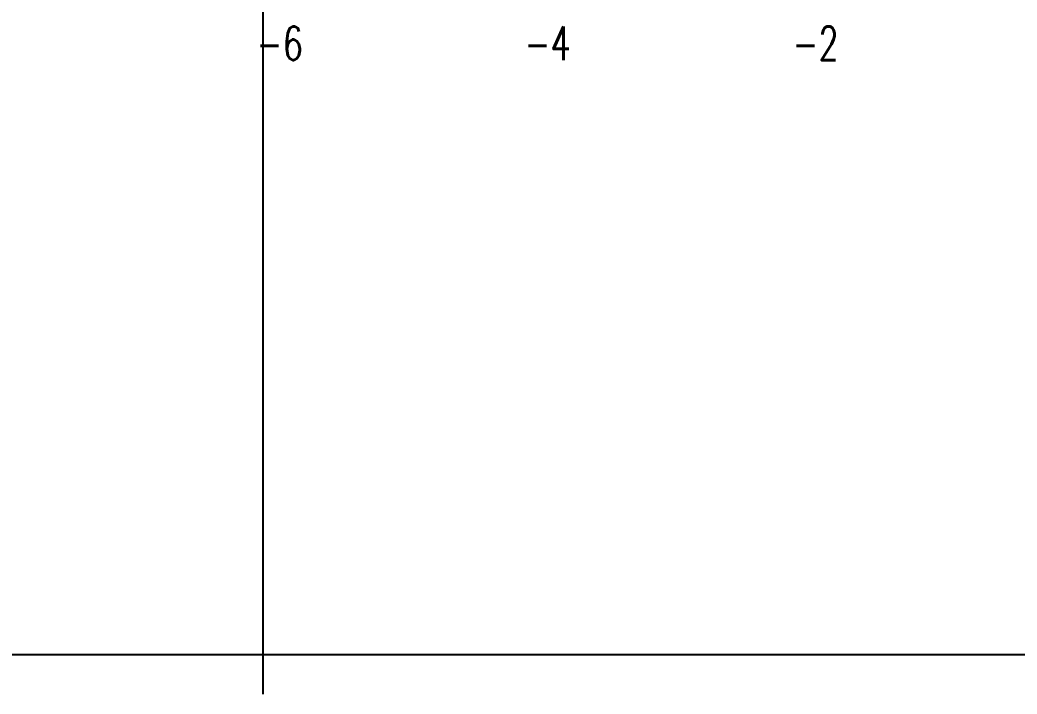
# Model space of a CAD drawing. Extents: x 695776 to 1250176, y 4443437 to 9025597.
# Drawn here: x 783608 to 791052, y 4492810 to 4497841 of the extents above; entities that cross this region are included whole.
import ezdxf
from ezdxf.enums import TextEntityAlignment as Align

# ---------------------------------------------------------------- set-up
doc = ezdxf.new("R2010")
doc.units = 0
doc.header["$LTSCALE"] = 0.5
doc.layers.add('KEDU', color=7, linetype='CONTINUOUS')
doc.layers.add('辅助线', color=3, linetype='CONTINUOUS')
doc.styles.get("Standard").update_dxf_attribs({"font": 'rs.shx', "bigfont": 'hztxt.shx'})

msp = doc.modelspace()

# ---------------------------------------------------------------- linework, layer by layer
at = {"layer": '辅助线'}
for points in [[(785421.1011, 4513487.6428), (785421.1011, 4492810.2443)], [(755162.5804, 4493105.0944), (797167.9019, 4493105.0944)]]:
    msp.add_lwpolyline(points, dxfattribs=at)

# ---------------------------------------------------------------- texts
at = {"layer": 'KEDU', "width": 0.7}
for s, p in [('-6', (785547.2966, 4497541.3781)), ('-4', (787547.2966, 4497541.3781)), ('-2', (789547.2966, 4497541.3781))]:
    msp.add_text(s, height=250, dxfattribs=at).set_placement(p, align=Align.CENTER)

doc.saveas('drawing.dxf')
